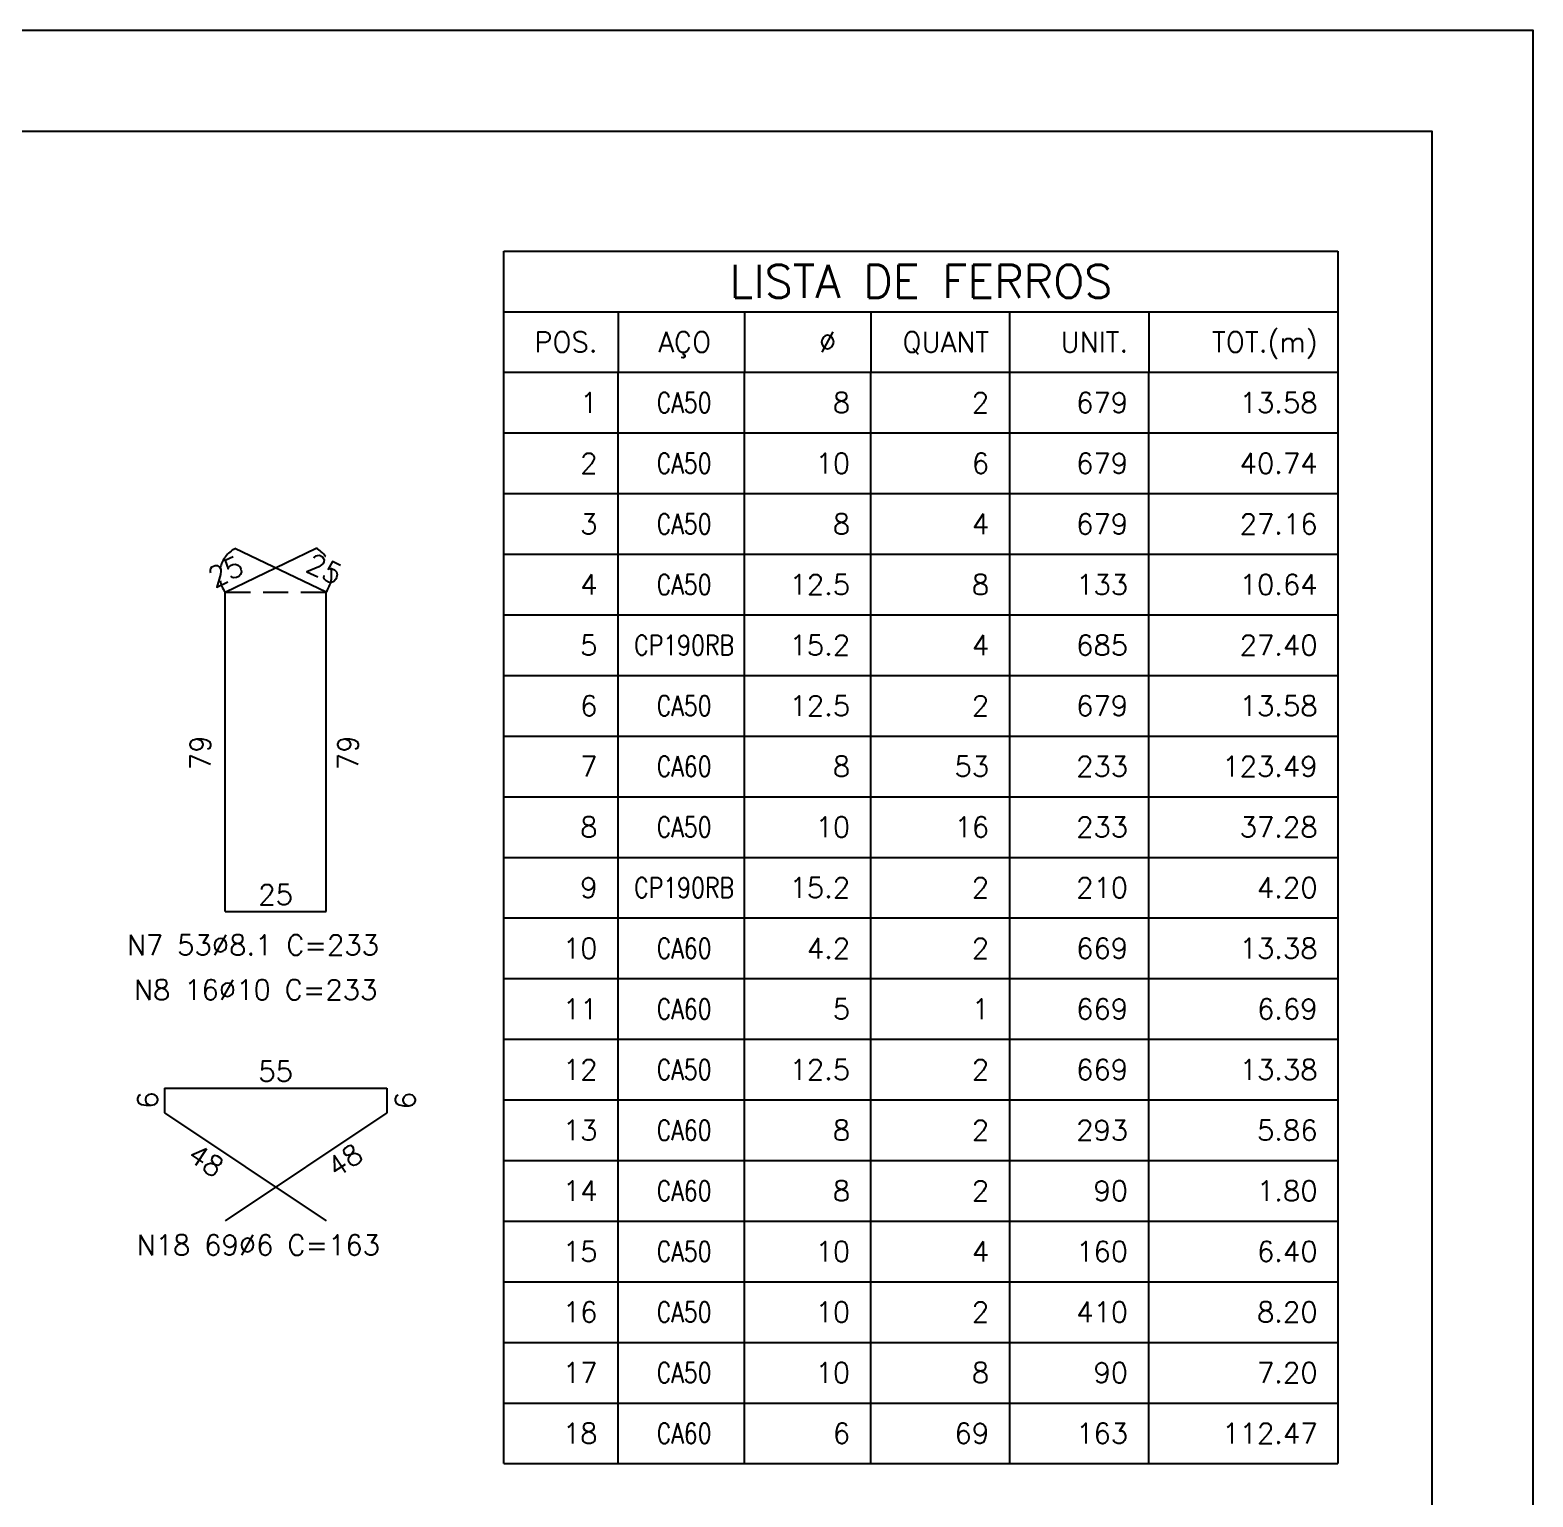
# Model space of a CAD drawing. Header units: centimetres. Extents: x 1658 to 6058, y 7962 to 9447.
# Drawn here: x 5315 to 6058, y 8722 to 9447 of the extents above; entities that cross this region are included whole.
import ezdxf
from ezdxf.enums import TextEntityAlignment as Align

# ---------------------------------------------------------------- set-up
doc = ezdxf.new("R2010")
doc.units = ezdxf.units.CM
doc.header["$LTSCALE"] = 50
doc.header["$MEASUREMENT"] = 0
doc.header["$PDMODE"] = 67
doc.linetypes.add('HIDDEN', pattern=[0.375, 0.25, -0.125])
for name, color, linetype in [('COTAS-PRECON', 1, 'Continuous'), ('FORMATO-PRECON', 2, 'Continuous'), ('LINHA-04-PRECON', 4, 'Continuous'), ('ListaF', 3, 'Continuous'), ('X1', 2, 'Continuous')]:
    doc.layers.add(name, color=color, linetype=linetype)
doc.styles.add('PRECON-ROMANS', font='romans.shx')
doc.styles.get("Standard").update_dxf_attribs({"font": 'romans.shx'})
doc.dimstyles.new('ESC50-25', dxfattribs={"dimscale": 50, "dimtxt": 0.2, "dimasz": 0.1, "dimexe": 0.1, "dimexo": 0.1, "dimgap": 0.065, "dimtad": 1, "dimdec": 1, "dimlfac": 0.5, "dimzin": 12, "dimdsep": 46, "dimtxsty": 'Standard', "dimblk": 'ARCHTICK', "dimcen": 0.09, "dimdle": 0.1, "dimclrd": 256, "dimclre": 256, "dimclrt": 2, "dimaunit": 1, "dimazin": 0, "dimtfac": 1, "dimtdec": 1, "dimtix": 1, "dimtmove": 1, "dimatfit": 3, "dimfxl": 1, "dimtolj": 1, "dimtzin": 0, "dimlwd": -1, "dimlwe": -1, "dimarcsym": 0})

# ---------------------------------------------------------------- blocks, each defined once
blk = doc.blocks.new('A$C12EB5E76')
at = {"layer": 'FORMATO-PRECON'}
blk.add_lwpolyline([(-114.7, 1254.3), (-114.7, 4224.3), (4085.3, 4224.3), (4085.3, 1254.3)], close=True, dxfattribs=at)
at = {"layer": 'FORMATO-PRECON', "color": 6}
blk.add_lwpolyline([(135.3, 1354.3), (135.3, 4124.3), (3985.3, 4124.3), (3985.3, 1354.3)], close=True, dxfattribs=at)
blk = doc.blocks.new('*D130')
at = {"layer": 'Defpoints', "color": 0, "transparency": 16777216}
for p in [(5456.37, 9191.17), (5456.37, 9191.17), (5411.4, 9169.41)]:
    blk.add_point(p, dxfattribs=at)
at = {"layer": 'COTAS-PRECON', "color": 2, "transparency": 16777216, "insert": (5411.71, 9179.55), "char_height": 10, "attachment_point": 5, "rotation": 25.81744}
blk.add_mtext('\\A1;25', dxfattribs=at)
blk = doc.blocks.new('_ArchTick')
at = {"color": 0, "linetype": 'ByBlock', "const_width": 0.15}
blk.add_lwpolyline([(-0.5, -0.5), (0.5, 0.5)], dxfattribs=at)
blk = doc.blocks.new('*D131')
at = {"layer": 'Defpoints', "color": 0, "transparency": 16777216}
for p in [(5411.4, 9011.41), (5461.4, 9011.41), (5461.4, 9011.41)]:
    blk.add_point(p, dxfattribs=at)
at = {"layer": 'COTAS-PRECON', "color": 2, "transparency": 16777216, "insert": (5436.4, 9019.66), "char_height": 10, "attachment_point": 5}
blk.add_mtext('\\A1;25', dxfattribs=at)
blk = doc.blocks.new('*D132')
at = {"layer": 'Defpoints', "color": 0, "transparency": 16777216}
for p in [(5461.4, 9169.41), (5461.4, 9169.41), (5461.4, 9011.41)]:
    blk.add_point(p, dxfattribs=at)
at = {"layer": 'COTAS-PRECON', "color": 2, "transparency": 16777216, "insert": (5472.22, 9089.87), "char_height": 10, "attachment_point": 5, "rotation": 90}
blk.add_mtext('\\A1;79', dxfattribs=at)
blk = doc.blocks.new('*D133')
at = {"layer": 'Defpoints', "color": 0, "transparency": 16777216}
for p in [(5416.29, 9190.93), (5461.4, 9169.41), (5461.4, 9169.41)]:
    blk.add_point(p, dxfattribs=at)
at = {"layer": 'COTAS-PRECON', "color": 2, "transparency": 16777216, "insert": (5460.52, 9180.86), "char_height": 10, "attachment_point": 5, "rotation": 334.499}
blk.add_mtext('\\A1;25', dxfattribs=at)
blk = doc.blocks.new('*D210')
at = {"layer": 'Defpoints', "color": 0, "transparency": 16777216}
for p in [(5411.4, 9169.41), (5411.4, 9169.41), (5411.4, 9011.41)]:
    blk.add_point(p, dxfattribs=at)
at = {"layer": 'COTAS-PRECON', "color": 2, "transparency": 16777216, "insert": (5399.17, 9089.87), "char_height": 10, "attachment_point": 5, "rotation": 90}
blk.add_mtext('\\A1;79', dxfattribs=at)
blk = doc.blocks.new('*D211')
at = {"layer": 'Defpoints', "color": 0, "transparency": 16777216}
for p in [(5381.4, 8923.97), (5491.4, 8923.97), (5491.4, 8923.97)]:
    blk.add_point(p, dxfattribs=at)
at = {"layer": 'COTAS-PRECON', "color": 2, "transparency": 16777216, "insert": (5436.4, 8932.22), "char_height": 10, "attachment_point": 5}
blk.add_mtext('\\A1;55', dxfattribs=at)
blk = doc.blocks.new('*D212')
at = {"layer": 'Defpoints', "color": 0, "transparency": 16777216}
for p in [(5491.4, 8923.97), (5491.4, 8911.64), (5491.4, 8911.64)]:
    blk.add_point(p, dxfattribs=at)
at = {"layer": 'COTAS-PRECON', "color": 2, "transparency": 16777216, "insert": (5500.56, 8917.81), "char_height": 10, "attachment_point": 5, "rotation": 90}
blk.add_mtext('\\A1;6', dxfattribs=at)
blk = doc.blocks.new('*D213')
at = {"layer": 'Defpoints', "color": 0, "transparency": 16777216}
for p in [(5381.4, 8923.97), (5381.4, 8912.04), (5381.4, 8912.04)]:
    blk.add_point(p, dxfattribs=at)
at = {"layer": 'COTAS-PRECON', "color": 2, "transparency": 16777216, "insert": (5373.15, 8918.01), "char_height": 10, "attachment_point": 5, "rotation": 90}
blk.add_mtext('\\A1;6', dxfattribs=at)
blk = doc.blocks.new('*D214')
at = {"layer": 'Defpoints', "color": 0, "transparency": 16777216}
for p in [(5381.4, 8912.04), (5461.4, 8858.31), (5461.4, 8858.31)]:
    blk.add_point(p, dxfattribs=at)
at = {"layer": 'COTAS-PRECON', "color": 2, "transparency": 16777216, "insert": (5401.97, 8888.1), "char_height": 10, "attachment_point": 5, "rotation": 326.11206}
blk.add_mtext('\\A1;48', dxfattribs=at)
blk = doc.blocks.new('*D215')
at = {"layer": 'Defpoints', "color": 0, "transparency": 16777216}
for p in [(5491.4, 8911.64), (5411.49, 8858.37), (5411.49, 8858.37)]:
    blk.add_point(p, dxfattribs=at)
at = {"layer": 'COTAS-PRECON', "color": 2, "transparency": 16777216, "insert": (5470.68, 8888.2), "char_height": 10, "attachment_point": 5, "rotation": 33.69007}
blk.add_mtext('\\A1;48', dxfattribs=at)
blk = doc.blocks.new('AconListBlock_brStd0')
at = {"color": 2}
for p, q in [((0, 0), (0, 1.2)), ((0, 1.2), (8.25, 1.2)), ((8.25, 1.2), (8.25, 0)), ((0, 0.6), (8.25, 0.6)), ((1.13, 0.6), (1.13, 0)), ((2.38, 0.6), (2.38, 0)), ((3.63, 0.6), (3.63, 0)), ((5, 0.6), (5, 0)), ((6.38, 0.6), (6.38, 0)), ((0, 0), (8.25, 0))]:
    blk.add_line(p, q, dxfattribs=at)
at = {"color": 4}
blk.add_text('LISTA DE FERROS', height=0.325, dxfattribs=at).set_placement((4.125, 0.9), align=Align.MIDDLE_CENTER)
at = {"color": 2}
for s, p in [('POS.', (0.925, 0.3)), ('AÇO', (2.05, 0.3)), ('Ø ', (3.425, 0.3)), ('QUANT', (4.8, 0.3)), ('UNIT.', (6.175, 0.3)), ('TOT.(m)', (8.05, 0.3))]:
    blk.add_text(s, height=0.2, dxfattribs=at).set_placement(p, align=Align.MIDDLE_RIGHT)

msp = doc.modelspace()

# ---------------------------------------------------------------- linework, layer by layer
at = {"layer": 'COTAS-PRECON', "linetype": 'HIDDEN'}
msp.add_line((5411.403, 9169.409), (5461.403, 9169.409), dxfattribs=at)
for centre, radius, start, end in [((5423.357, 9178.006), 14.725, 118.666392, 215.719839), ((5449.099, 9178.024), 15.02, 324.999251, 61.033314)]:
    msp.add_arc(centre, radius, start, end, dxfattribs=at)
at = {"layer": 'LINHA-04-PRECON'}
for p, q in [((5411.403, 9169.409), (5456.373, 9191.165)), ((5461.403, 9169.409), (5416.294, 9190.926)), ((5411.403, 9011.409), (5461.403, 9011.409))]:
    msp.add_line(p, q, dxfattribs=at)
at = {"layer": 'LINHA-04-PRECON', "extrusion": (0, 1, 0)}
for p, q in [((5381.403, 8923.969), (5491.403, 8923.969)), ((5381.403, 8923.969), (5381.403, 8911.645)), ((5491.403, 8923.969), (5491.403, 8911.645)), ((5381.403, 8911.645), (5461.403, 8858.311)), ((5491.403, 8911.645), (5411.403, 8858.311))]:
    msp.add_line(p, q, dxfattribs=at)
at = {"layer": 'LINHA-04-PRECON'}
for points in [[(5411.403, 9011.409), (5411.403, 9169.409)], [(5461.403, 9011.409), (5461.403, 9169.409)]]:
    msp.add_lwpolyline(points, dxfattribs=at)
at = {"layer": 'ListaF', "color": 2}
for p, q in [((5549.358, 8738.118), (5549.358, 9278.118)), ((5549.358, 9278.118), (5961.858, 9278.118)), ((5605.608, 9278.118), (5605.608, 8738.118)), ((5668.108, 9278.118), (5668.108, 8738.118)), ((5730.608, 9278.118), (5730.608, 8738.118)), ((5799.358, 9278.118), (5799.358, 8738.118)), ((5868.108, 9278.118), (5868.108, 8738.118)), ((5961.858, 9278.118), (5961.858, 8738.118)), ((5549.358, 9248.118), (5961.858, 9248.118)), ((5549.358, 9218.118), (5961.858, 9218.118)), ((5549.358, 9188.118), (5961.858, 9188.118)), ((5549.358, 9158.118), (5961.858, 9158.118)), ((5549.358, 9128.118), (5961.858, 9128.118)), ((5549.358, 9098.118), (5961.858, 9098.118)), ((5549.358, 9068.118), (5961.858, 9068.118)), ((5549.358, 9038.118), (5961.858, 9038.118)), ((5549.358, 9008.118), (5961.858, 9008.118)), ((5549.358, 8978.118), (5961.858, 8978.118)), ((5549.358, 8948.118), (5961.858, 8948.118)), ((5549.358, 8918.118), (5961.858, 8918.118)), ((5549.358, 8888.118), (5961.858, 8888.118)), ((5549.358, 8858.118), (5961.858, 8858.118)), ((5549.358, 8828.118), (5961.858, 8828.118)), ((5549.358, 8798.118), (5961.858, 8798.118)), ((5549.358, 8768.118), (5961.858, 8768.118)), ((5549.358, 8738.118), (5961.858, 8738.118))]:
    msp.add_line(p, q, dxfattribs=at)

# ---------------------------------------------------------------- block references
at = {"layer": 'COTAS-PRECON', "xscale": 0.5000000000000071, "yscale": 0.5000000000000071, "zscale": 0.5000000000000071}
msp.add_blockref('A$C12EB5E76', (4015.702, 7335.343), dxfattribs=at)
at = {"layer": 'ListaF', "xscale": 50, "yscale": 50, "zscale": 50}
msp.add_blockref('AconListBlock_brStd0', (5549.358, 9278.118), dxfattribs=at)

# ---------------------------------------------------------------- texts
at = {"layer": 'ListaF', "color": 3, "char_height": 10}
for s, insert, attachment_point in [('1', (5595.608, 9263.118), 6), ('{\\W0.8;CA50}', (5638.459, 9263.118), 5), ('8', (5720.608, 9263.118), 6), ('2', (5789.358, 9263.118), 6), ('679', (5858.108, 9263.118), 6), ('13.58', (5951.858, 9263.118), 6), ('2', (5595.608, 9233.118), 6), ('{\\W0.8;CA50}', (5638.459, 9233.118), 5), ('10', (5720.608, 9233.118), 6), ('6', (5789.358, 9233.118), 6), ('679', (5858.108, 9233.118), 6), ('40.74', (5951.858, 9233.118), 6), ('3', (5595.608, 9203.118), 6), ('{\\W0.8;CA50}', (5638.459, 9203.118), 5), ('8', (5720.608, 9203.118), 6), ('4', (5789.358, 9203.118), 6), ('679', (5858.108, 9203.118), 6), ('27.16', (5951.858, 9203.118), 6), ('4', (5595.608, 9173.118), 6), ('{\\W0.8;CA50}', (5638.459, 9173.118), 5), ('12.5', (5720.608, 9173.118), 6), ('8', (5789.358, 9173.118), 6), ('133', (5858.108, 9173.118), 6), ('10.64', (5951.858, 9173.118), 6), ('5', (5595.608, 9143.118), 6), ('{\\W0.8;CP190RB}', (5638.459, 9143.118), 5), ('15.2', (5720.608, 9143.118), 6), ('4', (5789.358, 9143.118), 6), ('685', (5858.108, 9143.118), 6), ('27.40', (5951.858, 9143.118), 6), ('6', (5595.608, 9113.118), 6), ('{\\W0.8;CA50}', (5638.459, 9113.118), 5), ('12.5', (5720.608, 9113.118), 6), ('2', (5789.358, 9113.118), 6), ('679', (5858.108, 9113.118), 6), ('13.58', (5951.858, 9113.118), 6), ('7', (5595.608, 9083.118), 6), ('{\\W0.8;CA60}', (5638.459, 9083.118), 5), ('8', (5720.608, 9083.118), 6), ('53', (5789.358, 9083.118), 6), ('233', (5858.108, 9083.118), 6), ('123.49', (5951.858, 9083.118), 6), ('8', (5595.608, 9053.118), 6), ('{\\W0.8;CA50}', (5638.459, 9053.118), 5), ('10', (5720.608, 9053.118), 6), ('16', (5789.358, 9053.118), 6), ('233', (5858.108, 9053.118), 6), ('37.28', (5951.858, 9053.118), 6), ('9', (5595.608, 9023.118), 6), ('{\\W0.8;CP190RB}', (5638.459, 9023.118), 5), ('15.2', (5720.608, 9023.118), 6), ('2', (5789.358, 9023.118), 6), ('210', (5858.108, 9023.118), 6), ('4.20', (5951.858, 9023.118), 6), ('10', (5595.608, 8993.118), 6), ('{\\W0.8;CA60}', (5638.459, 8993.118), 5), ('4.2', (5720.608, 8993.118), 6), ('2', (5789.358, 8993.118), 6), ('669', (5858.108, 8993.118), 6), ('13.38', (5951.858, 8993.118), 6), ('11', (5595.608, 8963.118), 6), ('{\\W0.8;CA60}', (5638.459, 8963.118), 5), ('5', (5720.608, 8963.118), 6), ('1', (5789.358, 8963.118), 6), ('669', (5858.108, 8963.118), 6), ('6.69', (5951.858, 8963.118), 6), ('12', (5595.608, 8933.118), 6), ('{\\W0.8;CA50}', (5638.459, 8933.118), 5), ('12.5', (5720.608, 8933.118), 6), ('2', (5789.358, 8933.118), 6), ('669', (5858.108, 8933.118), 6), ('13.38', (5951.858, 8933.118), 6), ('13', (5595.608, 8903.118), 6), ('{\\W0.8;CA60}', (5638.459, 8903.118), 5), ('8', (5720.608, 8903.118), 6), ('2', (5789.358, 8903.118), 6), ('293', (5858.108, 8903.118), 6), ('5.86', (5951.858, 8903.118), 6), ('14', (5595.608, 8873.118), 6), ('{\\W0.8;CA60}', (5638.459, 8873.118), 5), ('8', (5720.608, 8873.118), 6), ('2', (5789.358, 8873.118), 6), ('90', (5858.108, 8873.118), 6), ('1.80', (5951.858, 8873.118), 6), ('15', (5595.608, 8843.118), 6), ('{\\W0.8;CA50}', (5638.459, 8843.118), 5), ('10', (5720.608, 8843.118), 6), ('4', (5789.358, 8843.118), 6), ('160', (5858.108, 8843.118), 6), ('6.40', (5951.858, 8843.118), 6), ('16', (5595.608, 8813.118), 6), ('{\\W0.8;CA50}', (5638.459, 8813.118), 5), ('10', (5720.608, 8813.118), 6), ('2', (5789.358, 8813.118), 6), ('410', (5858.108, 8813.118), 6), ('8.20', (5951.858, 8813.118), 6), ('17', (5595.608, 8783.118), 6), ('{\\W0.8;CA50}', (5638.459, 8783.118), 5), ('10', (5720.608, 8783.118), 6), ('8', (5789.358, 8783.118), 6), ('90', (5858.108, 8783.118), 6), ('7.20', (5951.858, 8783.118), 6), ('18', (5595.608, 8753.118), 6), ('{\\W0.8;CA60}', (5638.459, 8753.118), 5), ('6', (5720.608, 8753.118), 6), ('69', (5789.358, 8753.118), 6), ('163', (5858.108, 8753.118), 6), ('112.47', (5951.858, 8753.118), 6)]:
    msp.add_mtext(s, dxfattribs=dict(at, insert=insert, attachment_point=attachment_point))
at = {"layer": 'X1', "style": 'PRECON-ROMANS'}
for s, p in [('N7 53%%C8.1 C=233', (5362.815, 8989.71)), ('N8 16%%C10 C=233', (5366.306, 8967.602)), ('N18 69%%C6 C=163', (5367.63, 8841.327))]:
    msp.add_text(s, height=10, dxfattribs=at).set_placement(p)

# ---------------------------------------------------------------- dimensions: what is measured, and where the dimension line sits
at = {"layer": 'COTAS-PRECON'}
for base, p1, p2, angle, override, picture, middle in [((5456.373, 9191.165), (5411.403, 9169.409), (5456.373, 9191.165), 25.817444, {"dimse1": 1, "dimse2": 1, "dimsd1": 1, "dimsd2": 1, "dimtmove": 2}, '*D130', (5411.707, 9179.55)), ((5461.403, 9169.409), (5416.294, 9190.926), (5461.403, 9169.409), 334.499003, {"dimse1": 1, "dimse2": 1, "dimsd1": 1, "dimsd2": 1, "dimtmove": 2}, '*D133', (5460.519, 9180.858)), ((5411.403, 9169.409), (5411.403, 9011.409), (5411.403, 9169.409), 90, {"dimse1": 1, "dimse2": 1, "dimsd1": 1, "dimsd2": 1, "dimtmove": 2}, '*D210', (5399.17, 9089.875)), ((5461.403, 9169.409), (5461.403, 9011.409), (5461.403, 9169.409), 90, {"dimse1": 1, "dimse2": 1, "dimsd1": 1, "dimsd2": 1, "dimtmove": 2}, '*D132', (5472.219, 9089.875)), ((5491.403, 8911.645), (5491.403, 8923.969), (5491.403, 8911.645), 270, {"dimdec": 0, "dimse1": 1, "dimse2": 1, "dimsd1": 1, "dimsd2": 1, "dimtmove": 2}, '*D212', (5500.56, 8917.807)), ((5461.403, 8858.311), (5381.403, 8912.045), (5461.403, 8858.311), 326.112058, {"dimdec": 0, "dimse1": 1, "dimse2": 1, "dimsd1": 1, "dimsd2": 1, "dimtmove": 2}, '*D214', (5401.971, 8888.098)), ((5411.486, 8858.367), (5491.403, 8911.645), (5411.486, 8858.367), 213.690068, {"dimse1": 1, "dimse2": 1, "dimsd1": 1, "dimsd2": 1, "dimtmove": 2}, '*D215', (5470.682, 8888.198))]:
    dim = msp.add_linear_dim(base=base, p1=p1, p2=p2, angle=angle, dimstyle='ESC50-25', override=override, dxfattribs=at)
    dim.commit()
    dim.dimension.update_dxf_attribs({"geometry": picture, "text_midpoint": middle, "dimtype": 161})
for p1, p2, picture, middle in [((5411.403, 9011.409), (5461.403, 9011.409), '*D131', (5436.403, 9019.659)), ((5381.403, 8923.969), (5491.403, 8923.969), '*D211', (5436.403, 8932.219)), ((5381.403, 8923.969), (5381.403, 8912.045), '*D213', (5373.153, 8918.007))]:
    dim = msp.add_aligned_dim(p1=p1, p2=p2, distance=0, dimstyle='ESC50-25', override={"dimse1": 1, "dimse2": 1, "dimsd1": 1, "dimsd2": 1, "dimtmove": 2}, dxfattribs=at)
    dim.commit()
    dim.dimension.update_dxf_attribs({"geometry": picture, "text_midpoint": middle})

doc.saveas('drawing.dxf')
